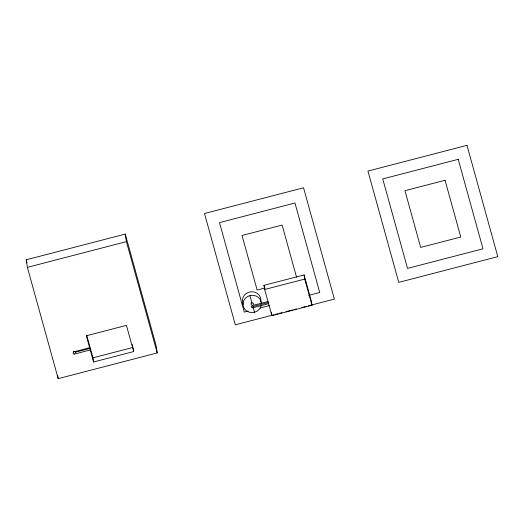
<?xml version="1.0" encoding="UTF-8"?>
<svg xmlns="http://www.w3.org/2000/svg" width="524" height="524" viewBox="0 0 524 524"><rect width="100%" height="100%" fill="white"/><g stroke="black" fill="none" stroke-linecap="round" stroke-linejoin="round"><path stroke-width="0.79" d="M26.2 259.799L125.243 234.084L156.06 345.381L157.233 352.934L58.19 378.649L27.366 267.351L26.2 259.799L27.071 262.937M27.366 267.351L126.408 241.636L125.243 234.084M264.004 285.351L304.09 274.943L311.341 301.13L311.983 305.263L271.897 315.677L264.646 289.484L264.004 285.351L264.856 288.436M264.993 287.997L257.133 290.041L242.029 235.479L282.115 225.071L296.577 277.288M264.646 289.484L304.732 279.076L304.09 274.943M90.272 349.966L74.624 354.028A1.218 1.133 -8.8 0 1 73.144 353.248A1.218 1.133 -8.8 0 1 74.022 351.846L89.656 347.707L93.593 361.973L133.685 351.565L133.148 348.119M268.458 303.147L268.57 303.671L252.928 307.732A1.218 1.133 -8.8 0 1 251.448 306.946A1.218 1.133 -8.8 0 1 252.319 305.551L268.026 301.542M75.436 352.18L89.899 348.427M252.627 306.645L268.268 302.577M248.212 311.066L244.282 312.088L219.51 222.615L294.966 203.017L319.745 292.497L308.741 295.353M260.002 308.007L269.441 305.558M93.593 361.973L92.958 357.84L133.044 347.425M274.144 314.721L235.322 324.801L204.498 213.504L303.54 187.788L334.364 299.086L308.217 305.878M275.729 314.308L278.106 313.693M279.692 313.28L282.069 312.664M286.032 311.636L292.366 309.992M293.951 309.579L296.329 308.964M301.876 307.523L306.632 306.285M304.732 279.076L311.983 305.263M249.909 295.654L251.998 303.193M253.04 306.959L254.5 312.238M126.408 241.636L157.233 352.934M132.192 344.347L132.827 346.659M133.685 351.565L126.428 325.371L86.342 335.786L89.67 347.785M86.768 335.498L92.958 357.84M271.36 312.232L271.897 315.677M57.719 375.629L58.19 378.649M74.022 351.846A2.404 1.644 -83.5 0 1 74.303 351.696M75.489 352.475A1.303 0.891 -83.5 0 0 75.482 352.167A1.303 0.891 -83.5 0 0 75.338 351.918M74.886 353.811A2.404 1.644 -83.5 0 1 74.624 354.028M74.212 351.335A1.218 1.133 -8.8 0 1 73.635 351.355M243.385 304.385A9.268 8.594 -8.8 0 1 250.551 291.822A9.268 8.594 -8.8 0 1 260.664 302.093M251.586 304.935A1.218 1.133 -8.8 0 1 251.193 303.344A1.218 1.133 -8.8 0 1 252.922 303.016A1.218 1.133 -8.8 0 1 253.157 304.634M261.221 305.689A9.268 8.594 -8.8 0 1 246.594 310.909A9.268 8.594 -8.8 0 1 247.826 296.453A9.268 8.594 -8.8 0 1 261.437 303.167M253.19 307.516A2.404 1.644 -83.5 0 1 252.928 307.732M252.326 305.551A2.404 1.644 -83.5 0 1 252.601 305.4M466.982 145.351L367.94 171.066L398.757 282.364L497.8 256.649L466.982 145.351M458.212 159.322L382.749 178.92L407.528 268.393L482.99 248.802L458.212 159.322M445.059 180.282L404.967 190.69L420.68 247.433L460.773 237.025L445.059 180.282"/></g></svg>
